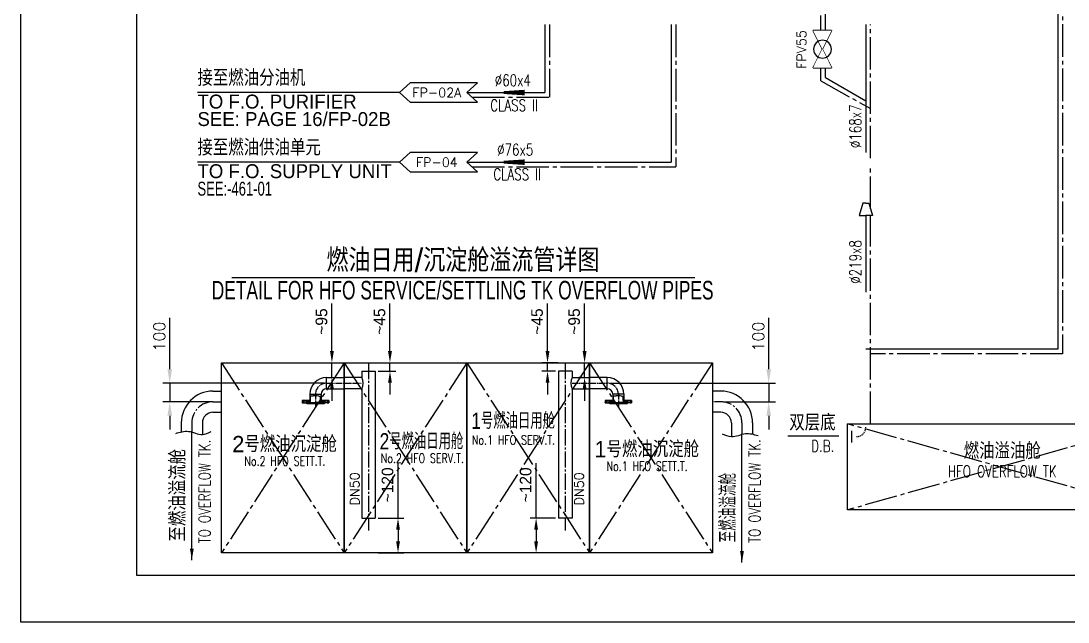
# Model space of a CAD drawing. Header units: inches. Extents: x 244 to 838, y -431 to 471.
# Drawn here: x 243.9 to 469.7, y 50.7 to 180.2 of the extents above; entities that cross this region are included whole.
import ezdxf
from ezdxf.enums import TextEntityAlignment as Align

# ---------------------------------------------------------------- set-up
doc = ezdxf.new("R2010")
doc.units = ezdxf.units.IN
doc.header["$MEASUREMENT"] = 0
doc.set_wipeout_variables(frame=1)
for name, pattern in [('CENTER', [1.6, 1.25, -0.15, 0.05, -0.15]), ('CENTERX2', [0.955, 0.7, -0.085, 0.085, -0.085]), ('HIDDEN', [0.375, 0.25, -0.125]), ('SHORT_CENTER', [0.955, 0.7, -0.085, 0.085, -0.085]), ('SHORT_CENTER_X', [0.955, 0.7, -0.085, 0.085, -0.085])]:
    doc.linetypes.add(name, pattern=pattern)
doc.layers.add('chinese', color=7, linetype='Continuous')
doc.layers.add('text', color=2, linetype='Continuous')
doc.styles.add('CHINESE', font='SHORT.shx', dxfattribs={"bigfont": 'HZDXF.shx'})
doc.styles.add('HZDX', font='romans.shx', dxfattribs={"width": 0.9, "bigfont": 'HZDX.SHX'})
doc.styles.add('ROMANS', font='ROMANS')
doc.styles.add('SimSun', font='Simtxt.shx', dxfattribs={"bigfont": 'HZDX.SHX'})
doc.dimstyles.new('ISO-25', dxfattribs={"dimtxt": 2.5, "dimasz": 2.5, "dimexe": 1.25, "dimexo": 0.625, "dimgap": 1, "dimtad": 1, "dimdec": 0, "dimdsep": 46, "dimtxsty": 'SimSun', "dimcen": 2.5, "dimclrd": 4, "dimclrt": 4, "dimadec": 0, "dimazin": 0, "dimtfac": 1, "dimtmove": 0, "dimatfit": 3, "dimfxl": 0, "dimarcsym": 0})
doc.dimstyles.new('jz', dxfattribs={"dimtxt": 2.5, "dimasz": 3, "dimexe": 1.5, "dimexo": 0.5, "dimgap": 1, "dimtad": 1, "dimdec": 0, "dimzin": 0, "dimdsep": 46, "dimtxsty": 'ROMANS', "dimcen": 0, "dimclrd": 7, "dimclre": 7, "dimclrt": 2, "dimadec": 0, "dimazin": 0, "dimtfac": 1, "dimtdec": 0, "dimtmove": 0, "dimatfit": 0, "dimfxl": 0, "dimtolj": 1, "dimtzin": 0, "dimarcsym": 0})

# ---------------------------------------------------------------- blocks, each defined once
blk = doc.blocks.new('E000')
blk.add_lwpolyline([(-2.27, -2.08), (0, 0), (-2.27, 2.08), (12.25, 2.08), (14.53, 0), (12.25, -2.08)], close=True)
at = {"color": 2, "style": 'ROMANS', "flags": 1}
for tag, p in [('NOMDIA', (32.69, 2.18)), ('NUMBER', (36.25, -0.69)), ('CAPACITY', (36.52, -3.69))]:
    blk.add_attdef(tag, text='', height=2, rotation=359.3452, dxfattribs=at).set_placement(p, align=Align.CENTER)
at = {"color": 2, "linetype": 'Continuous', "style": 'ROMANS'}
blk.add_attdef('MARK', text='', height=2, dxfattribs=at).set_placement((6.5, -0.01), align=Align.MIDDLE)
at = {"layer": 'text', "style": 'CHINESE'}
for tag, p, height in [('CONNC', (15.25, 1.42), 3.5), ('CONNE', (15.25, -3.45), 3)]:
    blk.add_attdef(tag, p, '', height=height, dxfattribs=at)
at = {"layer": 'text', "color": 2, "style": 'CHINESE'}
blk.add_attdef('CONND', (15.25, -7.21), '', height=3, dxfattribs=at)
blk = doc.blocks.new('*D55')
at = {"color": 7, "lineweight": -2, "ltscale": 10, "transparency": 16777216}
for p, q in [((276.01, 105.15), (276.01, 116.22)), ((309.32, 102.15), (274.51, 102.15)), ((276.01, 102.15), (276.01, 98.15)), ((284.83, 98.15), (274.51, 98.15)), ((276.01, 95.15), (276.01, 92.15))]:
    blk.add_line(p, q, dxfattribs=at)
at = {"color": 7, "transparency": 16777216}
for points in [[(275.51, 105.15), (276.51, 105.15), (276.01, 102.15)], [(276.51, 95.15), (275.51, 95.15), (276.01, 98.15)]]:
    blk.add_solid(points, dxfattribs=at)
at = {"layer": 'Defpoints', "color": 0, "transparency": 16777216}
for p in [(309.82, 102.15), (276.01, 98.15), (285.33, 98.15)]:
    blk.add_point(p, dxfattribs=at)
at = {"color": 2, "transparency": 16777216, "insert": (273.76, 112.19), "char_height": 2.5, "attachment_point": 5, "rotation": 90, "style": 'ROMANS'}
blk.add_mtext('\\A1;100', dxfattribs=at)
blk = doc.blocks.new('*D56')
at = {"color": 7, "lineweight": -2, "ltscale": 10, "transparency": 16777216}
for p, q in [((405.13, 105.15), (405.13, 116.22)), ((370.82, 102.15), (406.63, 102.15)), ((405.13, 102.15), (405.13, 98.15)), ((395.31, 98.15), (406.63, 98.15)), ((405.13, 95.15), (405.13, 92.15))]:
    blk.add_line(p, q, dxfattribs=at)
at = {"color": 7, "transparency": 16777216}
for points in [[(404.63, 105.15), (405.63, 105.15), (405.13, 102.15)], [(405.63, 95.15), (404.63, 95.15), (405.13, 98.15)]]:
    blk.add_solid(points, dxfattribs=at)
at = {"layer": 'Defpoints', "color": 0, "transparency": 16777216}
for p in [(370.32, 102.15), (394.81, 98.15), (405.13, 98.15)]:
    blk.add_point(p, dxfattribs=at)
at = {"color": 2, "transparency": 16777216, "insert": (402.88, 112.19), "char_height": 2.5, "attachment_point": 5, "rotation": 90, "style": 'ROMANS'}
blk.add_mtext('\\A1;100', dxfattribs=at)
blk = doc.blocks.new('V013')
at = {"color": 2, "linetype": 'Continuous', "style": 'ROMANS', "flags": 1}
for tag in ['NAMEPLATE', 'STANDARD', 'DIAMETER', 'REMARKS', 'MATERIAL', 'WEIGHT', 'NAME', 'SIZE']:
    blk.add_attdef(tag, text='', height=2, dxfattribs=at).set_placement((4.08, 4.49), align=Align.MIDDLE)
at = {"color": 2, "linetype": 'Continuous', "style": 'ROMANS'}
blk.add_attdef('MARK', text='', height=2, dxfattribs=at).set_placement((4.08, 4.49), align=Align.MIDDLE)
at = {"color": 3}
blk.add_wipeout([(8.01, -2), (8.01, 2), (0, -2), (0, 2)], dxfattribs=at)
at = {"linetype": 'Continuous'}
blk.add_lwpolyline([(0, -2), (8.01, 2), (8.01, -2), (0, 2)], close=True, dxfattribs=at)
blk.add_wipeout([(0, -2), (8.01, 2), (8.01, -2), (0, 2)], dxfattribs=at)
at = {"color": 7}
blk.add_lwpolyline([(8.01, -2), (8.01, 2), (0, -2), (0, 2)], close=True, dxfattribs=at)
blk.add_wipeout([(8.01, -2), (8.01, 2), (0, -2), (0, 2)], dxfattribs=at)
at = {"linetype": 'Continuous'}
blk.add_circle((4.02, -0.04), 1.92, dxfattribs=at)
blk = doc.blocks.new('F065')
at = {"color": 7, "linetype": 'Continuous'}
for points in [[(0, 0), (0, 0.63), (2.65, 1.42), (2.65, 0)], [(0, 0), (0, -0.63), (2.65, -1.42), (2.65, 0)]]:
    blk.add_lwpolyline(points, dxfattribs=at)
at = {"color": 2, "linetype": 'Continuous', "style": 'ROMANS', "flags": 1}
for tag in ['NAMEPLATE', 'STANDARD', 'DIAMETER', 'REMARKS', 'MATERIAL', 'WEIGHT', 'NAME', 'SIZE']:
    blk.add_attdef(tag, text='', height=2, dxfattribs=at).set_placement((1.32, 3.03), align=Align.MIDDLE)
at = {"color": 2, "linetype": 'Continuous', "style": 'ROMANS'}
blk.add_attdef('MARK', text='', height=2, dxfattribs=at).set_placement((1.32, 3.03), align=Align.MIDDLE)
blk = doc.blocks.new('*X52')
at = {"color": 0}
for p, q in [((521.7, 313.9), (525.9, 318)), ((521.7, 315.3), (524.5, 318)), ((521.7, 316.7), (523, 318)), ((521.7, 312.4), (526.5, 317.2)), ((522, 311.3), (526.5, 315.8)), ((523.5, 311.3), (526.5, 314.4)), ((524.9, 311.3), (526.5, 313)), ((526.3, 311.3), (526.5, 311.5)), ((532.9, 312.3), (538.6, 318)), ((532.9, 313.7), (537.2, 318)), ((532.9, 315.1), (535.8, 318)), ((532.9, 316.6), (534.4, 318)), ((532.9, 318), (532.9, 318)), ((533.3, 311.3), (540, 318)), ((533.9, 310.5), (541.4, 318)), ((534.5, 309.7), (542.8, 318)), ((535.8, 309.5), (544.3, 318)), ((537.2, 309.5), (545.2, 317.5)), ((538.6, 309.5), (545.2, 316.1)), ((540, 309.5), (545.2, 314.7)), ((541.5, 309.5), (545.2, 313.3)), ((542.9, 309.5), (545.2, 311.9)), ((544.3, 309.5), (545.2, 310.5)), ((579.3, 317.7), (579.6, 318)), ((579.3, 316.2), (581, 318)), ((579.3, 314.8), (582.4, 318)), ((579.3, 313.4), (583.9, 318)), ((579.3, 312), (585.3, 318)), ((579.3, 310.6), (586.7, 318)), ((579.6, 309.5), (588.1, 318)), ((581.1, 309.5), (589.5, 318)), ((582.5, 309.5), (590.9, 318)), ((583.9, 309.5), (591.5, 317.2)), ((585.3, 309.5), (591.5, 315.7)), ((586.7, 309.5), (591.5, 314.3)), ((588.1, 309.5), (591.5, 312.9)), ((589.5, 309.5), (591.1, 311.1)), ((591.3, 311.3), (591.5, 311.5)), ((598, 317.9), (598, 318)), ((598, 316.5), (599.4, 318)), ((598, 315.1), (600.8, 318)), ((598, 313.7), (602.2, 318)), ((598, 312.3), (602.7, 317)), ((598.4, 311.3), (602.7, 315.6)), ((599.8, 311.3), (602.7, 314.2)), ((601.2, 311.3), (602.7, 312.8)), ((602.7, 311.3), (602.7, 311.4))]:
    blk.add_line(p, q, dxfattribs=at)
blk = doc.blocks.new('*X53')
at = {"color": 0}
for p, q in [((1200.1, 755), (1198.3, 756.9)), ((1200.1, 753.3), (1198.3, 755.1)), ((1200.1, 751.5), (1198.3, 753.3)), ((1200.1, 749.7), (1198.3, 751.6)), ((1200.1, 748), (1198.3, 749.8)), ((1200.1, 746.2), (1198.3, 748)), ((1200.1, 744.4), (1198.3, 746.3)), ((1200.1, 742.7), (1198.3, 744.5)), ((1200.1, 740.9), (1198.3, 742.7)), ((1200.1, 739.1), (1198.3, 741)), ((1199.7, 737.8), (1198.3, 739.2)), ((1199.2, 736.5), (1198.3, 737.4)), ((1200.1, 756.8), (1198.6, 758.4)), ((1200, 737.5), (1199.7, 737.8)), ((1198.5, 735.5), (1198.3, 735.7))]:
    blk.add_line(p, q, dxfattribs=at)
blk = doc.blocks.new('*X54')
at = {"color": 0}
for p, q in [((1232.4, 754.6), (1230.5, 756.5)), ((1232.4, 752.8), (1230.5, 754.7)), ((1232.4, 751.1), (1230.5, 753)), ((1232.4, 749.3), (1230.5, 751.2)), ((1232.4, 747.5), (1230.5, 749.4)), ((1232.4, 745.8), (1230.5, 747.7)), ((1232.4, 744), (1230.5, 745.9)), ((1232.4, 742.2), (1230.5, 744.1)), ((1232.4, 740.5), (1230.5, 742.4)), ((1232.4, 738.7), (1230.5, 740.6)), ((1231.5, 737.8), (1230.5, 738.8)), ((1232.4, 756.4), (1231, 757.7)), ((1232.4, 736.9), (1231.5, 737.8))]:
    blk.add_line(p, q, dxfattribs=at)
blk = doc.blocks.new('A$Cd7630dd0')
at = {"color": 3}
for p, q in [((-1.2, 0.42), (-2.86, 0.42)), ((-2.52, 0.42), (-2.86, 0.42)), ((-2.52, 0.42), (-2.86, 0.42)), ((-2.86, 0.42), (-2.86, -0.05)), ((-2.86, 0.42), (-2.86, -0.05)), ((-2.86, 0.42), (-2.86, -0.05)), ((-2.54, 0.42), (-1.2, 0.42)), ((-2.52, 0.42), (-2.52, -0.05)), ((-2.52, -0.05), (-2.52, 0.42)), ((-2.52, -0.05), (-2.52, 0.42)), ((-1.2, 0.42), (-2.07, 0.42)), ((-1.2, 0.42), (-2.07, 0.42)), ((-2.07, 0.42), (-2.07, -0.05)), ((-2.07, 0.42), (-2.07, -0.05)), ((-2.07, 0.42), (-2.07, -0.05)), ((-1.19, 0.57), (-1.35, 0.42)), ((-1.2, 0.42), (-1.21, 0.42)), ((-1.2, 1.83), (-1.2, -0.18)), ((-1.2, -0.18), (-1.2, 0.42)), ((-1.2, -0.18), (-1.2, 0.42)), ((-1.07, 0), (-1.2, -0.18)), ((-1.2, 0), (0, 0)), ((-1.07, 0.42), (-1.07, 1.44)), ((-1.07, 0), (-1.07, 1.44)), ((1.2, 0), (0, 0)), ((1.07, 0.42), (1.07, 1.4)), ((1.07, 1.4), (1.07, 0)), ((1.07, 0), (1.2, -0.18)), ((1.2, 1.83), (1.2, -0.18)), ((1.2, 0.42), (1.2, 1.41)), ((1.2, 0.57), (1.35, 0.42)), ((1.2, 0.42), (2.85, 0.42)), ((2.53, 0.42), (1.2, 0.42)), ((2.06, 0.42), (1.2, 0.42)), ((2.06, 0.42), (1.2, 0.42)), ((1.2, 0.42), (1.2, -0.18)), ((1.2, 0.42), (1.2, -0.18)), ((2.06, 0.42), (2.06, -0.05)), ((2.06, -0.05), (2.06, 0.42)), ((2.06, -0.05), (2.06, 0.42)), ((2.85, 0.42), (2.52, 0.42)), ((2.85, 0.42), (2.52, 0.42)), ((2.52, 0.42), (2.52, -0.05)), ((2.52, 0.42), (2.52, -0.05)), ((2.52, 0.42), (2.52, -0.05)), ((2.85, 0.42), (2.85, -0.05)), ((2.85, -0.05), (2.85, 0.42)), ((2.85, -0.05), (2.85, 0.42)), ((-2.86, -0.05), (-2.04, -0.05)), ((-2.86, -0.05), (-2.52, -0.05)), ((-2.86, -0.05), (-2.52, -0.05)), ((-2.07, -0.05), (-2.04, -0.05)), ((-2.07, -0.05), (-2.04, -0.05)), ((-1.95, -0.18), (-2.04, -0.05)), ((-2.04, -0.05), (-1.95, -0.18)), ((-2.04, -0.05), (-1.95, -0.18)), ((-1.95, -0.18), (-1.2, -0.18)), ((-1.95, -0.18), (-1.2, -0.18)), ((-1.95, -0.18), (0, -0.18)), ((-1.95, -0.18), (0, -0.18)), ((-1.95, -0.18), (-1.95, -0.25)), ((1.85, -0.25), (-1.95, -0.25)), ((1.85, -0.25), (-1.95, -0.25)), ((-1.84, -0.25), (1.95, -0.25)), ((-1.84, -0.25), (1.95, -0.25)), ((1.95, -0.18), (0, -0.18)), ((1.2, -0.18), (1.95, -0.18)), ((1.2, -0.18), (1.95, -0.18)), ((1.95, -0.18), (2.05, -0.05)), ((1.95, -0.18), (2.05, -0.05)), ((1.95, -0.18), (2.05, -0.05)), ((1.95, -0.18), (1.95, -0.25)), ((2.05, -0.05), (2.06, -0.05)), ((2.05, -0.05), (2.06, -0.05)), ((2.85, -0.05), (2.05, -0.05)), ((2.52, -0.05), (2.85, -0.05)), ((2.52, -0.05), (2.85, -0.05))]:
    blk.add_line(p, q, dxfattribs=at)
at = {"color": 8, "linetype": 'CENTER'}
blk.add_line((0, 2.01), (0, -1.32), dxfattribs=at)
at = {"color": 3}
for points in [[(-2.86, -0.05), (-2.52, -0.05), (-2.52, 0.42), (-2.86, 0.42)], [(-2.52, 0.42), (-2.86, 0.42), (-2.86, -0.05), (-2.52, -0.05)], [(-2.07, 0.42), (-2.07, -0.05), (-2.04, -0.05), (-1.95, -0.18), (-1.2, -0.18), (-1.2, 0.42)], [(-1.2, -0.18), (-1.2, 0.42), (-2.07, 0.42), (-2.07, -0.05), (-2.04, -0.05), (-1.95, -0.18)], [(1.95, -0.18), (2.05, -0.05), (2.06, -0.05), (2.06, 0.42), (1.2, 0.42), (1.2, -0.18)], [(1.2, 0.42), (1.2, -0.18), (1.95, -0.18), (2.05, -0.05), (2.06, -0.05), (2.06, 0.42)], [(2.85, 0.42), (2.52, 0.42), (2.52, -0.05), (2.85, -0.05)], [(2.52, -0.05), (2.85, -0.05), (2.85, 0.42), (2.52, 0.42)]]:
    blk.add_lwpolyline(points, close=True, dxfattribs=at)
for centre, radius, start, end in [((-0.18, 10.27), 8.87, 263.3897, 268.0814), ((-0.18, 10.27), 8.87, 263.3936, 264.2324), ((-0.02, -3.34), 4.77, 81.3324, 95.517), ((-6.62, 117.52), 116.37, 273.6057, 273.8511)]:
    blk.add_arc(centre, radius, start, end, dxfattribs=at)
at = {"color": 3, "xscale": 0.07050000000000001, "yscale": 0.07050000000000001, "zscale": 0.07050000000000001}
for name, p in [('*X52', (-39.64, -22)), ('*X53', (-85.68, -52.01)), ('*X54', (-85.68, -52.01))]:
    blk.add_blockref(name, p, dxfattribs=at)
blk = doc.blocks.new('A2')
for p, q in [((0, 0), (0, 420)), ((594, 0), (0, 0))]:
    blk.add_line(p, q)
at = {"color": 5}
for p, q in [((25, 10), (25, 410)), ((584, 10), (25, 10))]:
    blk.add_line(p, q, dxfattribs=at)
blk = doc.blocks.new('A3图框')
at = {"ltscale": 5}
blk.add_lwpolyline([(-562.29, -4946.17), (31.71, -4946.17), (31.71, -5366.17), (-562.29, -5366.17)], close=True, dxfattribs=at)
at = {"color": 2}
blk.add_blockref('A2', (-562.29, -5366.17), dxfattribs=at)
blk.add_blockref('A2', (-562.29, -5366.17), dxfattribs=at)
blk = doc.blocks.new('*D82')
at = {"color": 4, "lineweight": -2}
for p, q in [((310.97, 109.05), (310.97, 119.32)), ((310.97, 103.35), (310.97, 106.55)), ((310.97, 100.85), (310.97, 98.35))]:
    blk.add_line(p, q, dxfattribs=at)
at = {"color": 0, "lineweight": -2}
for p, q in [((310.45, 106.55), (312.22, 106.55)), ((310.45, 103.35), (312.22, 103.35))]:
    blk.add_line(p, q, dxfattribs=at)
at = {"color": 4}
for points in [[(310.56, 109.05), (311.39, 109.05), (310.97, 106.55)], [(311.39, 100.85), (310.56, 100.85), (310.97, 103.35)]]:
    blk.add_solid(points, dxfattribs=at)
at = {"layer": 'Defpoints', "color": 0}
for p in [(309.82, 106.55), (310.97, 106.55), (309.82, 103.35)]:
    blk.add_point(p, dxfattribs=at)
at = {"color": 4, "insert": (308.72, 115.43), "char_height": 2.5, "attachment_point": 5, "rotation": 90, "style": 'SimSun'}
blk.add_mtext('~95', dxfattribs=at)
blk = doc.blocks.new('*D83')
at = {"color": 4, "lineweight": -2}
for p, q in [((323.48, 109.05), (323.48, 119.32)), ((323.48, 104.73), (323.48, 106.55)), ((323.48, 102.23), (323.48, 99.73))]:
    blk.add_line(p, q, dxfattribs=at)
at = {"color": 0, "lineweight": -2}
for p, q in [((320.94, 106.55), (324.73, 106.55)), ((320.94, 104.73), (324.73, 104.73))]:
    blk.add_line(p, q, dxfattribs=at)
at = {"color": 4}
for points in [[(323.06, 109.05), (323.9, 109.05), (323.48, 106.55)], [(323.9, 102.23), (323.06, 102.23), (323.48, 104.73)]]:
    blk.add_solid(points, dxfattribs=at)
at = {"layer": 'Defpoints', "color": 0}
for p in [(320.32, 106.55), (323.48, 106.55), (320.32, 104.73)]:
    blk.add_point(p, dxfattribs=at)
at = {"color": 4, "insert": (321.23, 115.43), "char_height": 2.5, "attachment_point": 5, "rotation": 90, "style": 'SimSun'}
blk.add_mtext('~45', dxfattribs=at)
blk = doc.blocks.new('*D84')
at = {"color": 4, "lineweight": -2}
for p, q in [((325.22, 73.08), (325.22, 84.89)), ((325.22, 70.58), (325.22, 68.07))]:
    blk.add_line(p, q, dxfattribs=at)
at = {"color": 0, "lineweight": -2}
for p, q in [((320.94, 73.08), (326.47, 73.08)), ((320.94, 65.57), (326.47, 65.57))]:
    blk.add_line(p, q, dxfattribs=at)
at = {"color": 4}
for points in [[(325.64, 70.58), (324.81, 70.58), (325.22, 73.08)], [(324.81, 68.07), (325.64, 68.07), (325.22, 65.57)]]:
    blk.add_solid(points, dxfattribs=at)
at = {"layer": 'Defpoints', "color": 0}
for p in [(320.32, 73.08), (320.32, 65.57), (325.22, 65.57)]:
    blk.add_point(p, dxfattribs=at)
at = {"color": 4, "insert": (322.97, 80.24), "char_height": 2.5, "attachment_point": 5, "rotation": 90, "style": 'SimSun'}
blk.add_mtext('~120', dxfattribs=at)
blk = doc.blocks.new('*D85')
at = {"color": 4, "lineweight": -2}
for p, q in [((365.44, 109.05), (365.44, 119.32)), ((365.44, 103.35), (365.44, 106.55)), ((365.44, 100.85), (365.44, 98.35))]:
    blk.add_line(p, q, dxfattribs=at)
at = {"color": 0, "lineweight": -2}
for p, q in [((365.77, 106.55), (366.69, 106.55)), ((364.91, 103.35), (364.19, 103.35))]:
    blk.add_line(p, q, dxfattribs=at)
at = {"color": 4}
for points in [[(365.02, 109.05), (365.86, 109.05), (365.44, 106.55)], [(365.86, 100.85), (365.02, 100.85), (365.44, 103.35)]]:
    blk.add_solid(points, dxfattribs=at)
at = {"layer": 'Defpoints', "color": 0}
for p in [(365.15, 106.55), (365.44, 106.55), (365.54, 103.35)]:
    blk.add_point(p, dxfattribs=at)
at = {"color": 4, "insert": (363.19, 115.43), "char_height": 2.5, "attachment_point": 5, "rotation": 90, "style": 'SimSun'}
blk.add_mtext('~95', dxfattribs=at)
blk = doc.blocks.new('*D86')
at = {"color": 4, "lineweight": -2}
for p, q in [((357.45, 109.05), (357.45, 119.32)), ((357.45, 104.73), (357.45, 106.55)), ((357.45, 102.23), (357.45, 99.73))]:
    blk.add_line(p, q, dxfattribs=at)
at = {"color": 0, "lineweight": -2}
for p, q in [((359.74, 106.55), (356.2, 106.55)), ((359.2, 104.73), (356.2, 104.73))]:
    blk.add_line(p, q, dxfattribs=at)
at = {"color": 4}
for points in [[(357.04, 109.05), (357.87, 109.05), (357.45, 106.55)], [(357.87, 102.23), (357.04, 102.23), (357.45, 104.73)]]:
    blk.add_solid(points, dxfattribs=at)
at = {"layer": 'Defpoints', "color": 0}
for p in [(357.45, 106.55), (360.37, 106.55), (359.82, 104.73)]:
    blk.add_point(p, dxfattribs=at)
at = {"color": 4, "insert": (355.2, 115.43), "char_height": 2.5, "attachment_point": 5, "rotation": 90, "style": 'SimSun'}
blk.add_mtext('~45', dxfattribs=at)
blk = doc.blocks.new('*D87')
at = {"color": 4, "lineweight": -2}
for p, q in [((354.99, 73.08), (354.99, 84.89)), ((354.99, 70.58), (354.99, 68.07))]:
    blk.add_line(p, q, dxfattribs=at)
at = {"color": 0, "lineweight": -2}
for p, q in [((359.2, 73.08), (353.74, 73.08)), ((358.71, 65.57), (353.74, 65.57))]:
    blk.add_line(p, q, dxfattribs=at)
at = {"color": 4}
for points in [[(355.41, 70.58), (354.57, 70.58), (354.99, 73.08)], [(354.57, 68.07), (355.41, 68.07), (354.99, 65.57)]]:
    blk.add_solid(points, dxfattribs=at)
at = {"layer": 'Defpoints', "color": 0}
for p in [(359.82, 73.08), (354.99, 65.57), (359.34, 65.57)]:
    blk.add_point(p, dxfattribs=at)
at = {"color": 4, "insert": (352.74, 80.24), "char_height": 2.5, "attachment_point": 5, "rotation": 90, "style": 'SimSun'}
blk.add_mtext('~120', dxfattribs=at)

msp = doc.modelspace()

# ---------------------------------------------------------------- linework, layer by layer
at = {"color": 7, "linetype": 'SHORT_CENTER', "ltscale": 10}
for p, q in [((416.36, 178.12), (416.36, 181.38)), ((416.36, 167.29), (416.36, 170.11))]:
    msp.add_line(p, q, dxfattribs=at)
at = {"color": 3}
for p, q in [((417.36, 178.12), (417.36, 182.38)), ((417.36, 167.97), (417.36, 170.11)), ((340.09, 164.76), (356.89, 164.76)), ((340.09, 149.76), (384.1, 149.76))]:
    msp.add_line(p, q, dxfattribs=at)
at = {"color": 7, "linetype": 'CENTERX2', "ltscale": 10}
for p, q in [((341.18, 163.76), (357.89, 163.76)), ((341.18, 148.76), (385.1, 148.76))]:
    msp.add_line(p, q, dxfattribs=at)
at = {"ltscale": 10}
for p, q in [((289.36, 124.95), (389.24, 124.95)), ((307.42, 99.75), (307.42, 99.27)), ((285.33, 98.15), (287.16, 98.15))]:
    msp.add_line(p, q, dxfattribs=at)
at = {"color": 8, "linetype": 'CENTERX2', "ltscale": 5}
for p, q in [((318.86, 106.55), (318.86, 70.39)), ((361.28, 106.55), (361.28, 70.39))]:
    msp.add_line(p, q, dxfattribs=at)
at = {"color": 3, "ltscale": 10}
for p, q in [((317.41, 104.73), (317.41, 103.35)), ((317.41, 104.73), (320.32, 104.73)), ((320.32, 104.73), (320.32, 73.08)), ((359.82, 104.73), (359.82, 73.08)), ((362.73, 104.73), (359.82, 104.73)), ((362.73, 104.73), (362.73, 103.35)), ((309.82, 103.35), (313.62, 103.35)), ((309.82, 100.95), (309.82, 103.35)), ((317.41, 103.35), (313.62, 103.35)), ((362.73, 103.35), (366.52, 103.35)), ((370.32, 103.35), (366.52, 103.35)), ((370.32, 100.95), (370.32, 103.35)), ((285.33, 100.43), (287.16, 100.43)), ((306.22, 99.75), (308.62, 99.75)), ((309.82, 100.95), (313.62, 100.95)), ((317.41, 100.95), (313.62, 100.95)), ((317.41, 100.95), (317.41, 73.08)), ((362.73, 100.95), (366.52, 100.95)), ((362.73, 100.95), (362.73, 73.08)), ((370.32, 100.95), (366.52, 100.95)), ((373.92, 99.75), (371.52, 99.75)), ((394.81, 100.43), (392.98, 100.43)), ((285.33, 95.87), (287.16, 95.87)), ((394.81, 95.87), (392.98, 95.87)), ((278.49, 93.59), (278.49, 91.65)), ((283.05, 93.59), (283.05, 91.11)), ((397.09, 93.59), (397.09, 90.57)), ((401.65, 93.59), (401.65, 91.1)), ((317.41, 73.08), (320.32, 73.08)), ((362.73, 73.08), (359.82, 73.08))]:
    msp.add_line(p, q, dxfattribs=at)
at = {"linetype": 'CENTERX2', "ltscale": 2}
for p, q in [((309.82, 102.15), (317.41, 102.15)), ((362.73, 102.15), (370.32, 102.15)), ((372.72, 99.75), (372.72, 99.32)), ((394.81, 98.15), (392.98, 98.15))]:
    msp.add_line(p, q, dxfattribs=at)
at = {"linetype": 'CENTERX2', "ltscale": 5}
for p, q in [((280.77, 93.59), (280.77, 91.61)), ((399.37, 93.59), (399.37, 91.07))]:
    msp.add_line(p, q, dxfattribs=at)
msp.add_line((423.05, 89.39), (423.05, 91.89))
at = {"color": 3}
for points in [[(474.66, 374.52), (467.48, 374.52), (467.48, 109.46), (426.05, 109.46)], [(356.89, 179.42), (356.89, 164.76)], [(384.1, 179.42), (384.1, 149.76)], [(426.05, 179.42), (426.05, 151.85)], [(417.36, 167.97), (426.05, 162.97)], [(426.05, 138.29), (426.05, 121.77)]]:
    msp.add_lwpolyline(points, dxfattribs=at)
at = {"color": 7, "linetype": 'CENTERX2', "ltscale": 10}
for points in [[(468.48, 360.93), (468.48, 108.46), (427.05, 108.46)], [(357.89, 179.42), (357.89, 163.76)], [(385.1, 179.42), (385.1, 148.76)], [(427.05, 150.61), (427.05, 179.42)], [(416.36, 167.29), (427.05, 161.3)], [(427.05, 139.7), (427.05, 149.2)], [(427.05, 93.38), (427.05, 138.29)]]:
    msp.add_lwpolyline(points, dxfattribs=at)
at = {"color": 3}
for points in [[(426.05, 177.48, 0, 0, 0), (426.05, 159.5, 1.2, 0.6, 0), (426.05, 155, 0, 0, 0), (426.05, 140.93, 0, 0, 0)], [(352.53, 164.76, 0, 0, 0), (352.53, 164.76, 1.2, 0.6, 0), (348.03, 164.76, 0, 0, 0), (348.03, 164.76, 0, 0, 0)], [(352.53, 149.76, 0, 0, 0), (352.53, 149.76, 1.2, 0.6, 0), (348.03, 149.76, 0, 0, 0), (348.03, 149.76, 0, 0, 0)], [(426.05, 138.29, 0, 0, 0), (426.05, 130.27, 1.2, 0.6, 0), (426.05, 125.77, 0, 0, 0), (426.05, 92.54, 0, 0, 0)]]:
    msp.add_lwpolyline(points, format="xyseb", dxfattribs=at)
for points in [[(325.56, 164.76), (281.98, 164.76)], [(325.56, 149.76), (281.98, 149.76)]]:
    msp.add_lwpolyline(points)
at = {"color": 7, "linetype": 'Continuous'}
for points in [[(287.16, 106.55), (313.62, 106.55), (313.62, 65.57), (287.16, 65.57)], [(313.62, 106.55), (340.07, 106.55), (340.07, 65.57), (313.62, 65.57)], [(340.07, 106.55), (366.52, 106.55), (366.52, 65.57), (340.07, 65.57)], [(366.52, 106.55), (392.98, 106.55), (392.98, 65.57), (366.52, 65.57)]]:
    msp.add_lwpolyline(points, close=True, dxfattribs=at)
at = {"color": 8, "linetype": 'SHORT_CENTER_X', "ltscale": 10}
for points in [[(287.16, 106.55), (313.62, 65.57)], [(313.62, 106.55), (287.16, 65.57)], [(313.62, 106.55), (340.07, 65.57)], [(340.07, 106.55), (366.52, 65.57)], [(366.52, 106.55), (340.07, 65.57)], [(392.98, 106.55), (366.52, 65.57)], [(366.52, 106.55), (392.98, 65.57)], [(487.84, 93.38), (422.12, 74.83)], [(487.84, 74.83), (422.12, 93.38)]]:
    msp.add_lwpolyline(points, dxfattribs=at)
at = {"color": 7, "linetype": 'SHORT_CENTER_X', "ltscale": 10}
msp.add_lwpolyline([(340.07, 106.55), (313.62, 65.57)], dxfattribs=at)
msp.add_lwpolyline([(487.84, 93.38), (487.84, 74.83), (422.12, 74.83), (422.12, 93.38)], close=True)
at = {"linetype": 'Continuous'}
msp.add_lwpolyline([(420.26, 90.75), (409.26, 90.75)], dxfattribs=at)
at = {"color": 3, "ltscale": 10}
for centre, radius, start, end in [((309.82, 99.75), 3.6, 90, 180), ((315.07, 102.15), 2.63, 332.8113, 27.1887), ((365.07, 102.15), 2.63, 152.8113, 207.1887), ((370.32, 99.75), 3.6, 0, 90), ((285.33, 93.59), 6.84, 90, 180), ((309.82, 99.75), 1.2, 90, 180), ((370.32, 99.75), 1.2, 0, 90), ((394.81, 93.59), 6.84, 0, 90), ((285.33, 93.59), 2.28, 90, 180), ((394.81, 93.59), 2.28, 0, 90)]:
    msp.add_arc(centre, radius, start, end, dxfattribs=at)
at = {"linetype": 'CENTERX2', "ltscale": 2}
for centre, start, end in [((309.82, 99.75), 90, 180), ((370.32, 99.75), 0, 90)]:
    msp.add_arc(centre, 2.4, start, end, dxfattribs=at)
at = {"linetype": 'CENTERX2', "ltscale": 5}
for centre, start, end in [((285.33, 93.59), 90, 180), ((394.81, 93.59), 0, 90)]:
    msp.add_arc(centre, 4.56, start, end, dxfattribs=at)
at = {"color": 3, "linetype": 'HIDDEN'}
msp.add_arc((424.05, 92.64), 2, 270, 0, dxfattribs=at)
at = {"ltscale": 10}
for points in [[(277.3, 91.32), (280.02, 91.77), (283.05, 91.11), (284.96, 91.73)], [(402.84, 90.78), (400.12, 91.22), (397.09, 90.57), (395.18, 91.19)]]:
    msp.add_spline(points, degree=3, dxfattribs=at)

# ---------------------------------------------------------------- block references
at = {"color": 2}
ref = msp.add_blockref('E000', (340.09, 164.76), dxfattribs=dict(at, xscale=-1))
ref.add_attrib('MARK', 'FP-02A', dxfattribs={"color": 2, "linetype": 'Continuous', "height": 2, "style": 'ROMANS'}).set_placement((333.59, 164.75), align=Align.MIDDLE)
ref.add_attrib('CONNC', '接至燃油分油机', (281.98, 166.18), dxfattribs={"layer": 'text', "height": 3.5, "style": 'SimSun'})
ref.add_attrib('CONNE', 'TO F.O. PURIFIER', (281.98, 161.32), dxfattribs={"layer": 'text', "height": 3, "style": 'CHINESE'})
ref.add_attrib('CONND', 'SEE: PAGE 16/FP-02B', (281.98, 157.55), dxfattribs={"layer": 'text', "color": 2, "height": 3, "style": 'CHINESE'})
ref = msp.add_blockref('E000', (340.09, 149.76), dxfattribs=dict(at, xscale=-1))
ref.add_attrib('MARK', 'FP-04', dxfattribs={"color": 2, "linetype": 'Continuous', "height": 2, "style": 'ROMANS'}).set_placement((333.59, 149.75), align=Align.MIDDLE)
ref.add_attrib('CONNC', '接至燃油供油单元', (281.98, 151.18), dxfattribs={"layer": 'text', "height": 3.5, "style": 'SimSun'})
ref.add_attrib('CONNE', 'TO F.O. SUPPLY UNIT', (281.98, 146.32), dxfattribs={"layer": 'text', "height": 3, "style": 'CHINESE'})
ref.add_attrib('CONND', 'SEE:-461-01', (281.98, 142.55), dxfattribs={"layer": 'text', "color": 2, "height": 3, "style": 'CHINESE', "width": 0.7})
at = {"color": 3, "rotation": 270}
msp.add_blockref('F065', (426.05, 140.93), dxfattribs=at)
at = {"color": 7, "ltscale": 10}
for p in [(307.42, 97.99), (372.72, 97.99)]:
    msp.add_blockref('A$Cd7630dd0', p, dxfattribs=at)

# ---------------------------------------------------------------- texts
at = {"color": 2, "linetype": 'SHORT_CENTER_X'}
for s, height, style, width, p in [('DETAIL FOR HFO SERVICE/SETTLING TK OVERFLOW PIPES', 4, 'SimSun', 0.7, (339.15, 120.19)), ('D.B.', 2.5, 'HZDX', 0.75, (416.79, 87.35))]:
    msp.add_text(s, height=height, dxfattribs=dict(at, style=style, width=width)).set_placement(p, align=Align.CENTER)
at = {"color": 2, "linetype": 'SHORT_CENTER_X', "style": 'HZDX', "width": 0.75}
for s, p in [('No.1 HFO SERV.T.', (350.11, 90.91)), ('No.2 HFO SETT.T.', (300.83, 86.36)), ('No.2 HFO SERV.T.', (330.45, 86.97)), ('No.1 HFO SETT.T.', (378.92, 85.27))]:
    msp.add_text(s, height=2, dxfattribs=at).set_placement(p, align=Align.TOP_CENTER)
for p in [(284.76, 78.82), (403.36, 78.91)]:
    msp.add_text('TO OVERFLOW TK.', height=2.5, rotation=90, dxfattribs=at).set_placement(p, align=Align.CENTER)
at = {"color": 2, "char_height": 2, "attachment_point": 5, "rotation": 90, "style": 'ROMANS'}
for insert in [(315.89, 79.38), (364.25, 79.38)]:
    msp.add_mtext('DN50', dxfattribs=dict(at, insert=insert))
at = {"layer": 'chinese', "color": 2, "style": 'SimSun'}
for s, height, p in [('燃油日用/沉淀舱溢流管详图', 5, (339.22, 126.12)), ('双层底', 3.5, (414.56, 91.92)), ('2号燃油沉淀舱', 3.5, (300.76, 87.28)), ('1号燃油沉淀舱', 3.5, (378.84, 86.18)), ('燃油溢油舱', 3.5, (455.48, 85.83))]:
    msp.add_text(s, height=height, dxfattribs=at).set_placement(p, align=Align.CENTER)
at = {"layer": 'chinese', "color": 2, "style": 'SimSun', "width": 0.8}
for s, p in [('1号燃油日用舱', (350.04, 92.3)), ('2号燃油日用舱', (330.27, 87.89))]:
    msp.add_text(s, height=3.5, dxfattribs=at).set_placement(p, align=Align.CENTER)
at = {"layer": 'chinese', "color": 2, "style": 'SimSun'}
msp.add_text('至燃油溢流舱', height=3.5, rotation=90, dxfattribs=at).set_placement((279.47, 78), align=Align.CENTER)
at = {"layer": 'chinese', "color": 2, "style": 'HZDX', "width": 0.75}
msp.add_text('HFO OVERFLOW TK', height=2.5, dxfattribs=at).set_placement((455.48, 84.4), align=Align.TOP_CENTER)
msp.add_text('至燃油溢流舱', height=3.5, rotation=90, dxfattribs=at).set_placement((398.08, 75.33), align=Align.CENTER)
at = {"layer": 'text', "style": 'HZDX', "width": 0.75}
for s, p in [('%%c60x4', (349.97, 166.16)), ('%%C76x5', (350.48, 151.2))]:
    msp.add_text(s, height=2.5, dxfattribs=at).set_placement(p, align=Align.CENTER)
at = {"layer": 'text', "color": 2, "style": 'HZDX', "width": 0.75}
for p in [(350.24, 160.76), (350.91, 145.91)]:
    msp.add_text('CLASS II', height=2.5, dxfattribs=at).set_placement(p, align=Align.CENTER)
at = {"layer": 'text', "style": 'HZDX', "width": 0.75}
for s, p in [('%%c168x7', (425.08, 157.49)), ('%%C219x8', (425.08, 128.26))]:
    msp.add_text(s, height=2.5, rotation=90, dxfattribs=at).set_placement(p, align=Align.CENTER)

# ---------------------------------------------------------------- dimensions: what is measured, and where the dimension line sits
at = {"color": 7}
for base, p1, p2, text, picture, middle in [((310.97, 106.55), (309.82, 103.35), (309.82, 106.55), '~95', '*D82', (308.72, 115.43)), ((323.48, 106.55), (320.32, 104.73), (320.32, 106.55), '~45', '*D83', (321.23, 115.43)), ((357.45, 106.55), (359.82, 104.73), (360.37, 106.55), '~45', '*D86', (355.2, 115.43)), ((365.44, 106.55), (365.54, 103.35), (365.15, 106.55), '~95', '*D85', (363.19, 115.43))]:
    dim = msp.add_linear_dim(base=base, p1=p1, p2=p2, angle=90, text=text, dimstyle='ISO-25', override={"dimtxsty": 'SimSun'}, dxfattribs=at)
    dim.commit()
    dim.dimension.update_dxf_attribs({"geometry": picture, "text_midpoint": middle})
at = {"ltscale": 10}
for base, p1, p2, picture, middle in [((276.01, 98.15), (309.82, 102.15), (285.33, 98.15), '*D55', (276.01, 112.19)), ((405.13, 98.15), (370.32, 102.15), (394.81, 98.15), '*D56', (405.13, 112.19))]:
    dim = msp.add_linear_dim(base=base, p1=p1, p2=p2, angle=90, text='100', dimstyle='jz', dxfattribs=at)
    dim.commit()
    dim.dimension.update_dxf_attribs({"geometry": picture, "text_midpoint": middle, "dimtype": 160})
at = {"color": 7}
for base, p1, p2, picture, middle in [((325.22, 65.57), (320.32, 73.08), (320.32, 65.57), '*D84', (325.22, 80.24)), ((354.99, 65.57), (359.82, 73.08), (359.34, 65.57), '*D87', (354.99, 80.24))]:
    dim = msp.add_linear_dim(base=base, p1=p1, p2=p2, angle=90, text='~120', dimstyle='ISO-25', override={"dimtxsty": 'SimSun'}, dxfattribs=at)
    dim.commit()
    dim.dimension.update_dxf_attribs({"geometry": picture, "text_midpoint": middle, "dimtype": 160})

# ---------------------------------------------------------------- leaders
at = {"ltscale": 10}
for points in [[(280.77, 64.03), (280.77, 91.82)], [(399.37, 63.49), (399.37, 91.27)]]:
    msp.add_leader(points, dimstyle='ISO-25', override={"dimgap": 0.625, "dimtad": 0}, dxfattribs=at)

# ---------------------------------------------------------------- next in the draw order: block references
at = {"color": 7}
ref = msp.add_blockref('V013', (416.69, 178.12), dxfattribs=dict(at, xscale=-1, rotation=89.99999999999517))
ref.add_attrib('MARK', 'FPV55', dxfattribs={"color": 2, "linetype": 'Continuous', "height": 2, "rotation": 90, "style": 'ROMANS'}).set_placement((412.2, 174.03), align=Align.MIDDLE)

# ---------------------------------------------------------------- next in the draw order: block references
at = {"color": 2}
msp.add_blockref('A3图框', (806.22, 5416.86), dxfattribs=at)

doc.saveas('drawing.dxf')
